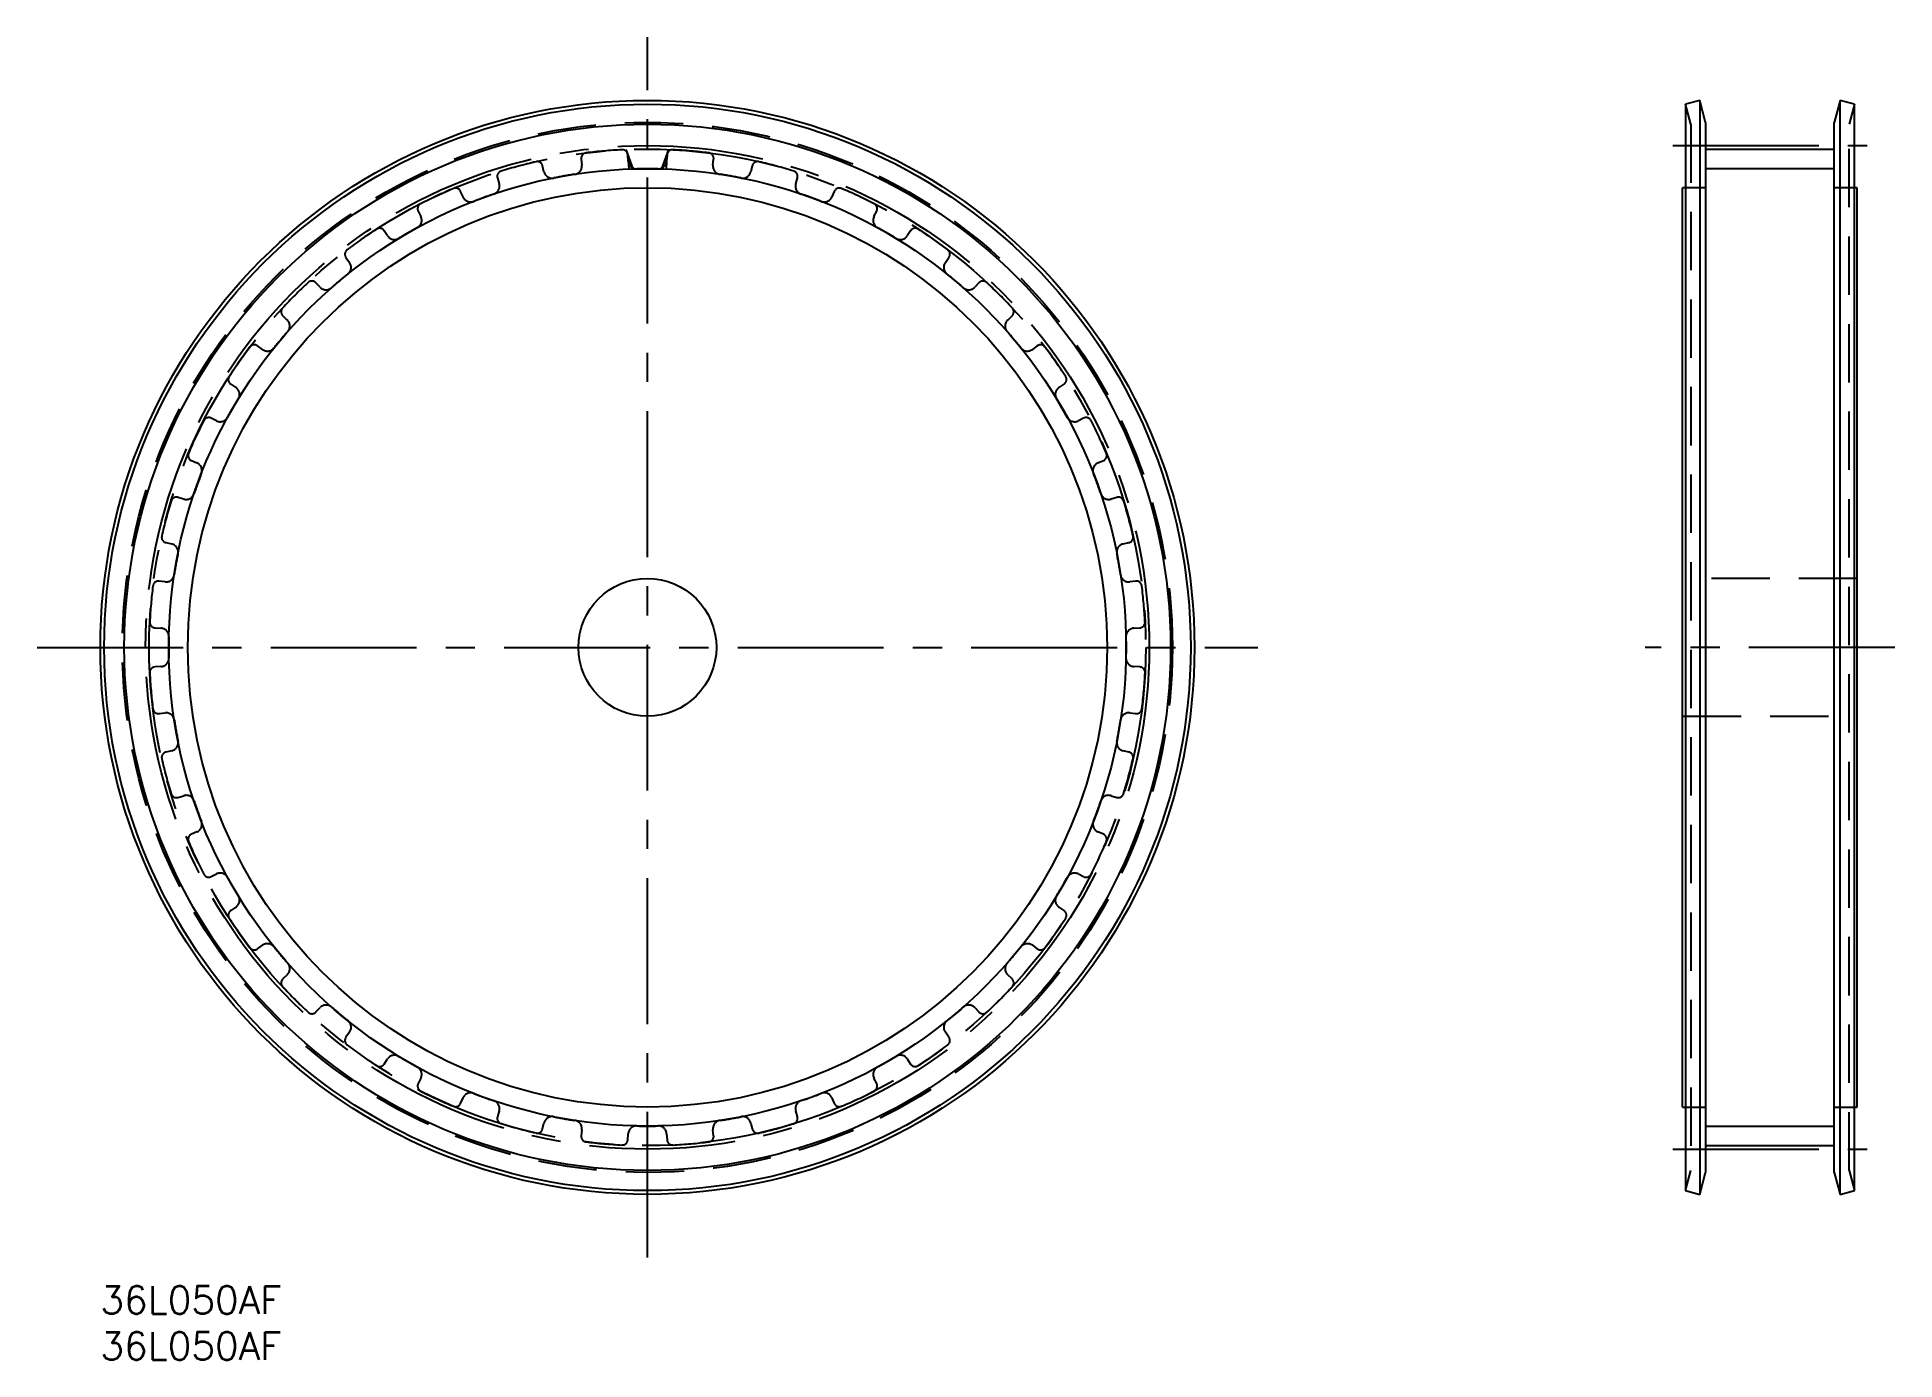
# Model space of a CAD drawing. Extents: x -7 to 195, y -8 to 136.
import ezdxf

# ---------------------------------------------------------------- set-up
doc = ezdxf.new("R2010")
doc.units = 0
doc.header["$LTSCALE"] = 0.5
for name, pattern in [('CENTER', [50.8, 31.75, -6.35, 6.35, -6.35]), ('DASHED', [19.05, 12.7, -6.35]), ('PHANTOM', [63.5, 31.75, -6.35, 6.35, -6.35, 6.35, -6.35])]:
    doc.linetypes.add(name, pattern=pattern)
for name, color, linetype in [('MSM_CENTER', 1, 'CENTER'), ('MSM_CONTINUOUS', 7, 'CONTINUOUS'), ('MSM_DASHED', 4, 'DASHED'), ('MSM_IMAGINARY', 6, 'PHANTOM'), ('MSM_NARROW', 5, 'CONTINUOUS'), ('MSM_PART_NUMBER', 7, 'CONTINUOUS')]:
    doc.layers.add(name, color=color, linetype=linetype)
doc.styles.get("Standard").update_dxf_attribs({"font": 'txt.shx', "height": 3, "bigfont": 'bigfont.shx'})

msp = doc.modelspace()

# ---------------------------------------------------------------- linework, layer by layer
at = {"layer": 'MSM_CENTER'}
for p, q in [((59.5, 3.12), (59.5, 135.88)), ((171.03, 124.08), (192.16, 124.08)), ((-6.88, 69.5), (125.88, 69.5)), ((195.18, 69.5), (168.01, 69.5)), ((171.03, 14.93), (192.16, 14.93))]:
    msp.add_line(p, q, dxfattribs=at)
msp.add_circle((59.5, 69.5), 54.58, dxfattribs=at)
at = {"layer": 'MSM_CONTINUOUS'}
for p, q in [((173.96, 129), (172.41, 128.59)), ((172.41, 128.59), (172.41, 10.41)), ((174.6, 126.61), (173.96, 129)), ((173.96, 129), (173.96, 10)), ((189.24, 129), (188.6, 126.61)), ((190.78, 128.59), (189.24, 129)), ((189.24, 10), (189.24, 129)), ((190.78, 10.41), (190.78, 128.59)), ((174.6, 126.61), (174.6, 12.39)), ((188.6, 12.39), (188.6, 126.61)), ((174.6, 123.69), (188.6, 123.69)), ((172.1, 19.5), (172.1, 119.5)), ((172.41, 119.5), (172.1, 119.5)), ((191.1, 119.5), (190.78, 119.5)), ((191.1, 19.5), (191.1, 119.5)), ((172.1, 19.5), (172.41, 19.5)), ((190.78, 19.5), (191.1, 19.5)), ((174.6, 15.31), (188.6, 15.31)), ((173.96, 10), (174.6, 12.39)), ((188.6, 12.39), (189.24, 10)), ((172.41, 10.41), (173.96, 10)), ((189.24, 10), (190.78, 10.41))]:
    msp.add_line(p, q, dxfattribs=at)
for radius in [59.5, 59.09, 56.9, 50, 7.5]:
    msp.add_circle((59.5, 69.5), radius, dxfattribs=at)
at = {"layer": 'MSM_DASHED'}
for p, q in [((173, 126.4), (172.41, 128.59)), ((190.78, 128.59), (190.2, 126.4)), ((173, 126.4), (173, 12.6)), ((190.2, 12.6), (190.2, 126.4)), ((48.25, 121.24), (48.1, 121.88)), ((52.3, 122.62), (52.37, 121.97)), ((57.41, 122.41), (57.37, 123.06)), ((61.63, 123.06), (61.59, 122.41)), ((66.63, 121.97), (66.7, 122.62)), ((70.9, 121.88), (70.75, 121.24)), ((43.18, 120.56), (43.37, 119.93)), ((75.63, 119.93), (75.82, 120.56)), ((174.6, 119.5), (172.41, 119.5)), ((190.78, 119.5), (188.6, 119.5)), ((39.44, 118.5), (39.18, 119.1)), ((79.82, 119.1), (79.56, 118.5)), ((34.56, 116.95), (34.86, 116.37)), ((84.14, 116.37), (84.44, 116.95)), ((31.23, 114.27), (30.87, 114.82)), ((88.13, 114.82), (87.77, 114.27)), ((26.7, 111.9), (27.09, 111.37)), ((91.91, 111.37), (92.3, 111.9)), ((23.89, 108.69), (23.44, 109.16)), ((95.56, 109.16), (95.11, 108.69)), ((19.84, 105.56), (20.31, 105.11)), ((98.69, 105.11), (99.16, 105.56)), ((17.63, 101.91), (17.1, 102.3)), ((101.9, 102.3), (101.37, 101.91)), ((14.18, 98.13), (14.73, 97.77)), ((104.27, 97.77), (104.82, 98.13)), ((12.63, 94.14), (12.05, 94.44)), ((106.95, 94.44), (106.37, 94.14)), ((9.9, 89.82), (10.5, 89.56)), ((108.5, 89.56), (109.1, 89.82)), ((9.07, 85.63), (8.44, 85.82)), ((110.56, 85.82), (109.93, 85.63)), ((7.12, 80.9), (7.76, 80.75)), ((111.24, 80.75), (111.88, 80.9)), ((191.1, 77), (172.1, 77)), ((7.03, 76.63), (6.38, 76.7)), ((112.62, 76.7), (111.97, 76.63)), ((5.94, 71.63), (6.59, 71.59)), ((112.41, 71.59), (113.06, 71.63)), ((6.59, 67.41), (5.94, 67.37)), ((113.06, 67.37), (112.41, 67.41)), ((6.38, 62.3), (7.03, 62.37)), ((111.97, 62.37), (112.62, 62.3)), ((172.1, 62), (191.1, 62)), ((7.76, 58.25), (7.12, 58.1)), ((111.88, 58.1), (111.24, 58.25)), ((8.44, 53.18), (9.07, 53.37)), ((109.93, 53.37), (110.56, 53.18)), ((10.5, 49.44), (9.9, 49.18)), ((109.1, 49.18), (108.5, 49.44)), ((12.05, 44.56), (12.63, 44.86)), ((106.37, 44.86), (106.95, 44.56)), ((14.73, 41.23), (14.18, 40.87)), ((104.82, 40.87), (104.27, 41.23)), ((17.1, 36.7), (17.63, 37.09)), ((101.37, 37.09), (101.9, 36.7)), ((20.31, 33.89), (19.84, 33.44)), ((99.16, 33.44), (98.69, 33.89)), ((23.44, 29.84), (23.89, 30.31)), ((95.11, 30.31), (95.56, 29.84)), ((27.09, 27.63), (26.7, 27.1)), ((92.3, 27.1), (91.91, 27.63)), ((30.87, 24.18), (31.23, 24.73)), ((87.77, 24.73), (88.13, 24.18)), ((34.86, 22.63), (34.56, 22.05)), ((84.44, 22.05), (84.14, 22.63)), ((39.18, 19.9), (39.44, 20.5)), ((79.56, 20.5), (79.82, 19.9)), ((43.37, 19.07), (43.18, 18.44)), ((75.82, 18.44), (75.63, 19.07)), ((172.41, 19.5), (174.6, 19.5)), ((188.6, 19.5), (190.78, 19.5)), ((48.1, 17.12), (48.25, 17.76)), ((52.37, 17.03), (52.3, 16.38)), ((57.37, 15.94), (57.41, 16.59)), ((61.59, 16.59), (61.63, 15.94)), ((66.7, 16.38), (66.63, 17.03)), ((70.75, 17.76), (70.9, 17.12)), ((172.41, 10.41), (173, 12.6)), ((190.2, 12.6), (190.78, 10.41))]:
    msp.add_line(p, q, dxfattribs=at)
msp.add_circle((59.5, 69.5), 57.11, dxfattribs=at)
for centre, radius, start, end in [((52.89, 122.69), 0.6, 97.0811, 186.6363), ((59.5, 69.5), 54.2, 92.9189, 97.0811), ((56.77, 123.03), 0.6, 3.3637, 92.9189), ((62.23, 123.03), 0.6, 87.0811, 176.6363), ((59.5, 69.5), 54.2, 82.9189, 87.0811), ((66.11, 122.69), 0.6, 353.3637, 82.9189), ((43.76, 120.73), 0.6, 107.0811, 196.6363), ((59.5, 69.5), 54.19, 102.9189, 107.0811), ((47.52, 121.74), 0.6, 13.3637, 102.9189), ((49.14, 121.45), 0.91, 193.3637, 281.2801), ((51.47, 121.86), 0.91, 278.7199, 6.6363), ((58.32, 122.46), 0.91, 183.3637, 271.2801), ((59.5, 69.5), 52.07, 88.7199, 91.2801), ((60.68, 122.46), 0.91, 268.7199, 356.6363), ((67.53, 121.86), 0.91, 173.3637, 261.2801), ((69.86, 121.45), 0.91, 258.7199, 346.6363), ((71.48, 121.74), 0.6, 77.0811, 166.6363), ((59.5, 69.5), 54.2, 72.9189, 77.0811), ((75.24, 120.73), 0.6, 343.3637, 72.9189), ((59.5, 69.5), 54.19, 112.9189, 117.0811), ((38.63, 118.86), 0.6, 23.3637, 112.9189), ((42.5, 119.67), 0.91, 288.7199, 16.6363), ((59.5, 69.5), 52.07, 98.7199, 101.2801), ((59.5, 69.5), 52.07, 78.7199, 81.2801), ((76.5, 119.67), 0.91, 163.3637, 251.2801), ((80.37, 118.86), 0.6, 67.0811, 156.6363), ((59.5, 69.5), 54.2, 62.9189, 67.0811), ((35.1, 117.22), 0.6, 117.0811, 206.6363), ((40.27, 118.86), 0.91, 203.3637, 291.2801), ((59.5, 69.5), 52.07, 108.7199, 111.2801), ((59.5, 69.5), 52.07, 68.7199, 71.2801), ((78.73, 118.86), 0.91, 248.7199, 336.6363), ((83.9, 117.22), 0.6, 333.3637, 62.9189), ((34.04, 115.96), 0.91, 298.7199, 26.6363), ((84.96, 115.96), 0.91, 153.3637, 241.2801), ((59.5, 69.5), 54.2, 122.9189, 127.0811), ((30.37, 114.49), 0.6, 33.3637, 122.9189), ((31.99, 114.77), 0.91, 213.3637, 301.2801), ((59.5, 69.5), 52.07, 118.7199, 121.2801), ((59.5, 69.5), 52.07, 58.7199, 61.2801), ((87.01, 114.77), 0.91, 238.7199, 326.6363), ((88.63, 114.49), 0.6, 57.0811, 146.6363), ((59.5, 69.5), 54.2, 52.9189, 57.0811), ((27.19, 112.26), 0.6, 127.0811, 216.6363), ((26.36, 110.83), 0.91, 308.7199, 36.6363), ((92.64, 110.83), 0.91, 143.3637, 231.2801), ((91.81, 112.26), 0.6, 323.3637, 52.9189), ((59.5, 69.5), 54.2, 132.9189, 137.0811), ((23, 108.75), 0.6, 43.3637, 132.9189), ((59.5, 69.5), 52.07, 128.7199, 131.2801), ((59.5, 69.5), 52.07, 48.7199, 51.2801), ((96, 108.75), 0.6, 47.0811, 136.6363), ((59.5, 69.5), 54.2, 42.9189, 47.0811), ((24.55, 109.31), 0.91, 223.3637, 311.2801), ((94.45, 109.31), 0.91, 228.7199, 316.6363), ((20.25, 106), 0.6, 137.0811, 226.6363), ((19.69, 104.45), 0.91, 318.7199, 46.6363), ((99.31, 104.45), 0.91, 133.3637, 221.2801), ((98.75, 106), 0.6, 313.3637, 42.9189), ((59.5, 69.5), 52.07, 138.7199, 141.2801), ((59.5, 69.5), 52.07, 38.7199, 41.2801), ((59.5, 69.5), 54.2, 142.9189, 147.0811), ((16.74, 101.81), 0.6, 53.3637, 142.9189), ((18.17, 102.64), 0.91, 233.3637, 321.2801), ((100.83, 102.64), 0.91, 218.7199, 306.6363), ((102.26, 101.81), 0.6, 37.0811, 126.6363), ((59.5, 69.5), 54.2, 32.9189, 37.0811), ((14.51, 98.63), 0.6, 147.0811, 236.6363), ((14.23, 97.01), 0.91, 328.7199, 56.6363), ((104.77, 97.01), 0.91, 123.3637, 211.2801), ((104.49, 98.63), 0.6, 303.3637, 32.9189), ((59.5, 69.5), 52.07, 148.7199, 151.2801), ((59.5, 69.5), 52.06, 28.7199, 31.2801), ((59.5, 69.5), 54.2, 152.9189, 157.0811), ((11.78, 93.9), 0.6, 63.3637, 152.9189), ((13.04, 94.96), 0.91, 243.3637, 331.2801), ((105.96, 94.96), 0.91, 208.7199, 296.6363), ((107.22, 93.9), 0.6, 27.0811, 116.6363), ((59.5, 69.5), 54.2, 22.9189, 27.0811), ((10.14, 90.37), 0.6, 157.0811, 246.6363), ((10.14, 88.73), 0.91, 338.7199, 66.6363), ((108.86, 88.73), 0.91, 113.3637, 201.2801), ((108.86, 90.37), 0.6, 293.3637, 22.9189), ((59.5, 69.5), 52.06, 158.7199, 161.2801), ((59.5, 69.5), 52.07, 18.7199, 21.2801), ((59.5, 69.5), 54.2, 162.9189, 167.0811), ((8.27, 85.24), 0.6, 73.3637, 162.9189), ((9.33, 86.5), 0.91, 253.3637, 341.2801), ((109.67, 86.5), 0.91, 198.7199, 286.6363), ((110.73, 85.24), 0.6, 17.0811, 106.6363), ((59.5, 69.5), 54.2, 12.9189, 17.0811), ((7.26, 81.48), 0.6, 167.0811, 256.6363), ((111.74, 81.48), 0.6, 283.3637, 12.9189), ((7.55, 79.86), 0.91, 348.7199, 76.6363), ((59.5, 69.5), 52.07, 168.7199, 171.2801), ((111.45, 79.86), 0.91, 103.3637, 191.2801), ((59.5, 69.5), 52.07, 8.7199, 11.2801), ((7.14, 77.53), 0.91, 263.3637, 351.2801), ((111.86, 77.53), 0.91, 188.7199, 276.6363), ((59.5, 69.5), 54.2, 172.9189, 177.0811), ((6.31, 76.11), 0.6, 83.3637, 172.9189), ((112.69, 76.11), 0.6, 7.0811, 96.6363), ((59.5, 69.5), 54.19, 2.9189, 7.0811), ((5.97, 72.23), 0.6, 177.0811, 266.6363), ((6.54, 70.68), 0.91, 358.7199, 86.6363), ((112.46, 70.68), 0.91, 93.3637, 181.2801), ((113.03, 72.23), 0.6, 273.3637, 2.9189), ((59.5, 69.5), 52.07, 178.7199, 181.2801), ((59.5, 69.5), 52.07, 358.7199, 1.2801), ((5.97, 66.77), 0.6, 93.3637, 182.9189), ((59.5, 69.5), 54.2, 182.9189, 187.0811), ((6.54, 68.32), 0.91, 273.3637, 1.2801), ((112.46, 68.32), 0.91, 178.7199, 266.6363), ((113.03, 66.77), 0.6, 357.0811, 86.6363), ((59.5, 69.5), 54.2, 352.9189, 357.0811), ((6.31, 62.89), 0.6, 187.0811, 276.6363), ((112.69, 62.89), 0.6, 263.3637, 352.9189), ((7.14, 61.47), 0.91, 8.7199, 96.6363), ((59.5, 69.5), 52.06, 188.7199, 191.2801), ((59.5, 69.5), 52.07, 348.7199, 351.2801), ((111.86, 61.47), 0.91, 83.3637, 171.2801), ((7.55, 59.14), 0.91, 283.3637, 11.2801), ((111.45, 59.14), 0.91, 168.7199, 256.6363), ((7.26, 57.52), 0.6, 103.3637, 192.9189), ((59.5, 69.5), 54.2, 192.9189, 197.0811), ((59.5, 69.5), 54.19, 342.9189, 347.0811), ((111.74, 57.52), 0.6, 347.0811, 76.6363), ((8.27, 53.76), 0.6, 197.0811, 286.6363), ((9.33, 52.5), 0.91, 18.7199, 106.6363), ((59.5, 69.5), 52.07, 198.7199, 201.2801), ((59.5, 69.5), 52.07, 338.7199, 341.2801), ((109.67, 52.5), 0.91, 73.3637, 161.2801), ((110.73, 53.76), 0.6, 253.3637, 342.9189), ((10.14, 50.27), 0.91, 293.3637, 21.2801), ((108.86, 50.27), 0.91, 158.7199, 246.6363), ((10.14, 48.63), 0.6, 113.3637, 202.9189), ((108.86, 48.63), 0.6, 337.0811, 66.6363), ((59.5, 69.5), 54.2, 202.9189, 207.0811), ((59.5, 69.5), 54.2, 332.9189, 337.0811), ((11.78, 45.1), 0.6, 207.0811, 296.6363), ((13.04, 44.04), 0.91, 28.7199, 116.6363), ((59.5, 69.5), 52.07, 208.7199, 211.2801), ((59.5, 69.5), 52.07, 328.7199, 331.2801), ((105.96, 44.04), 0.91, 63.3637, 151.2801), ((107.22, 45.1), 0.6, 243.3637, 332.9189), ((14.23, 41.99), 0.91, 303.3637, 31.2801), ((104.77, 41.99), 0.91, 148.7199, 236.6363), ((14.51, 40.37), 0.6, 123.3637, 212.9189), ((104.49, 40.37), 0.6, 327.0811, 56.6363), ((59.5, 69.5), 54.2, 212.9189, 217.0811), ((59.5, 69.5), 54.2, 322.9189, 327.0811), ((16.74, 37.19), 0.6, 217.0811, 306.6363), ((18.17, 36.36), 0.91, 38.7199, 126.6363), ((59.5, 69.5), 52.07, 218.7199, 221.2801), ((59.5, 69.5), 52.06, 318.7199, 321.2801), ((100.83, 36.36), 0.91, 53.3637, 141.2801), ((102.26, 37.19), 0.6, 233.3637, 322.9189), ((19.69, 34.55), 0.91, 313.3637, 41.2801), ((99.31, 34.55), 0.91, 138.7199, 226.6363), ((20.25, 33), 0.6, 133.3637, 222.9189), ((59.5, 69.5), 54.19, 222.9189, 227.0811), ((59.5, 69.5), 54.2, 312.9189, 317.0811), ((98.75, 33), 0.6, 317.0811, 46.6363), ((24.55, 29.69), 0.91, 48.7199, 136.6363), ((59.5, 69.5), 52.06, 228.7199, 231.2801), ((59.5, 69.5), 52.07, 308.7199, 311.2801), ((94.45, 29.69), 0.91, 43.3637, 131.2801), ((23, 30.25), 0.6, 227.0811, 316.6363), ((26.36, 28.17), 0.91, 323.3637, 51.2801), ((92.64, 28.17), 0.91, 128.7199, 216.6363), ((96, 30.25), 0.6, 223.3637, 312.9189), ((27.19, 26.74), 0.6, 143.3637, 232.9189), ((91.81, 26.74), 0.6, 307.0811, 36.6363), ((59.5, 69.5), 54.2, 232.9189, 237.0811), ((31.99, 24.23), 0.91, 58.7199, 146.6363), ((59.5, 69.5), 52.07, 238.7199, 241.2801), ((59.5, 69.5), 52.06, 298.7199, 301.2801), ((87.01, 24.23), 0.91, 33.3637, 121.2801), ((59.5, 69.5), 54.2, 302.9189, 307.0811), ((30.37, 24.51), 0.6, 237.0811, 326.6363), ((34.04, 23.04), 0.91, 333.3637, 61.2801), ((84.96, 23.04), 0.91, 118.7199, 206.6363), ((88.63, 24.51), 0.6, 213.3637, 302.9189), ((35.1, 21.78), 0.6, 153.3637, 242.9189), ((59.5, 69.5), 54.2, 242.9189, 247.0811), ((40.27, 20.14), 0.91, 68.7199, 156.6363), ((59.5, 69.5), 52.07, 248.7199, 251.2801), ((59.5, 69.5), 52.07, 288.7199, 291.2801), ((78.73, 20.14), 0.91, 23.3637, 111.2801), ((59.5, 69.5), 54.2, 292.9189, 297.0811), ((83.9, 21.78), 0.6, 297.0811, 26.6363), ((38.63, 20.14), 0.6, 247.0811, 336.6363), ((42.5, 19.33), 0.91, 343.3637, 71.2801), ((43.76, 18.27), 0.6, 163.3637, 252.9189), ((49.14, 17.55), 0.91, 78.7199, 166.6363), ((59.5, 69.5), 52.07, 258.7199, 261.2801), ((59.5, 69.5), 52.07, 278.7199, 281.2801), ((69.86, 17.55), 0.91, 13.3637, 101.2801), ((75.24, 18.27), 0.6, 287.0811, 16.6363), ((76.5, 19.33), 0.91, 108.7199, 196.6363), ((80.37, 20.14), 0.6, 203.3637, 292.9189), ((59.5, 69.5), 54.19, 252.9189, 257.0811), ((47.52, 17.26), 0.6, 257.0811, 346.6363), ((51.47, 17.14), 0.91, 353.3637, 81.2801), ((52.89, 16.31), 0.6, 173.3637, 262.9189), ((58.32, 16.54), 0.91, 88.7199, 176.6363), ((59.5, 69.5), 52.07, 268.7199, 271.2801), ((60.68, 16.54), 0.91, 3.3637, 91.2801), ((66.11, 16.31), 0.6, 277.0811, 6.6363), ((67.53, 17.14), 0.91, 98.7199, 186.6363), ((71.48, 17.26), 0.6, 193.3637, 282.9189), ((59.5, 69.5), 54.2, 282.9189, 287.0811), ((59.5, 69.5), 54.2, 262.9189, 267.0811), ((56.77, 15.97), 0.6, 267.0811, 356.6363), ((62.23, 15.97), 0.6, 183.3637, 272.9189), ((59.5, 69.5), 54.2, 272.9189, 277.0811)]:
    msp.add_arc(centre, radius, start, end, dxfattribs=at)
at = {"layer": 'MSM_IMAGINARY'}
msp.add_circle((59.5, 69.5), 54.2, dxfattribs=at)
at = {"layer": 'MSM_NARROW'}
for p, q in [((57.95, 121.54), (57.18, 123.65)), ((61.05, 121.54), (61.82, 123.65)), ((57.41, 122.41), (57.46, 121.53)), ((61.59, 122.41), (61.54, 121.53)), ((188.6, 121.56), (174.6, 121.56)), ((174.6, 17.43), (188.6, 17.43))]:
    msp.add_line(p, q, dxfattribs=at)
msp.add_circle((59.5, 69.5), 52.07, dxfattribs=at)

# ---------------------------------------------------------------- texts
at = {"layer": 'MSM_PART_NUMBER'}
for p in [(0, -3), (0, -8)]:
    msp.add_text('36L050AF', height=3, dxfattribs=at).set_placement(p)

doc.saveas('drawing.dxf')
